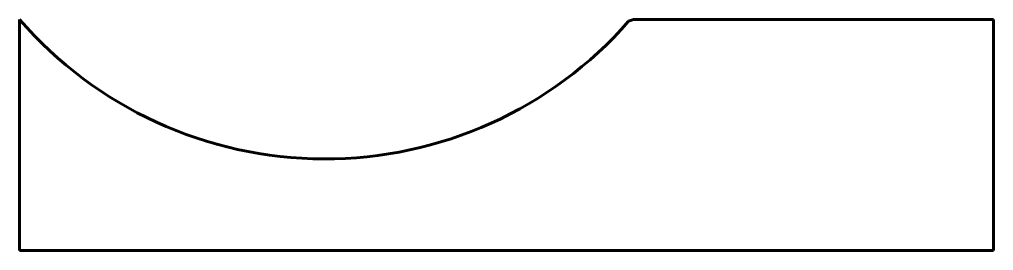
# Model space of a CAD drawing. Header units: millimetres. Extents: x -58 to 835, y -7 to 205.
import ezdxf

# ---------------------------------------------------------------- set-up
doc = ezdxf.new("R2010")
doc.units = ezdxf.units.MM
doc.linetypes.add('K5LT_BASIC', pattern=[0])

msp = doc.modelspace()

# ---------------------------------------------------------------- linework, layer by layer
at = {"color": 150, "linetype": 'K5LT_BASIC', "lineweight": 60}
for p, q in [((-57.94, 204.59), (-57.94, -7.41)), ((-57.83, 204.59), (-57.94, 204.59)), ((500.46, 202.89), (505.02, 204.59)), ((835.06, 204.59), (505.02, 204.59)), ((835.06, -7.41), (835.06, 204.59)), ((-57.94, -7.41), (835.06, -7.41))]:
    msp.add_line(p, q, dxfattribs=at)
msp.add_arc((222.06, 446.59), 370, 220.84796, 318.80179, dxfattribs=at)

doc.saveas('drawing.dxf')
